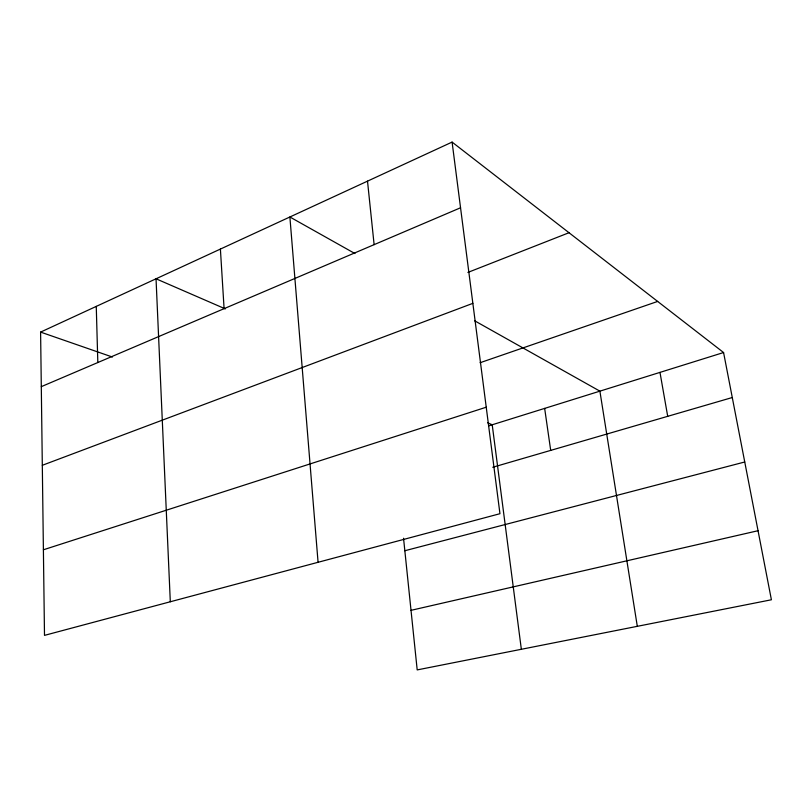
<?xml version="1.0" encoding="UTF-8"?>
<svg xmlns="http://www.w3.org/2000/svg" width="812" height="812" viewBox="0 0 812 812"><rect width="100%" height="100%" fill="white"/><g stroke="black" fill="none" stroke-linecap="round" stroke-linejoin="round"><path stroke-width="1.22" d="M452.091 142.09L499.948 513.702L44.498 635.37L40.6 332.098L452.091 142.09L723.573 352.53L771.4 599.774L417.195 669.91L403.544 538.244M41.3 386.654L460.556 207.77M467.885 272.426L569.009 232.719M42.315 465.296L472.858 303.343M480.075 362.72L657.659 301.425M43.391 549.785L486.236 407.208M488.662 425.884L723.573 352.53M492.742 467.265L732.282 397.525M404.843 550.739L744.746 461.987M411.024 610.33L758.043 530.713M40.6 332.098L112.432 357.036M225.35 308.895L156.036 278.79L170.307 601.763M487.626 422.778L492.214 424.777L521.345 649.285M354.945 253.547L289.884 216.987L318.071 562.29M474.563 320.74L599.895 391.151L637.308 626.326M659.983 372.383L667.708 416.333M544.659 408.395L550.698 450.386M367.511 181.147L374.119 244.656M220.397 249.071L224.092 308.661M96.263 306.388L97.826 362.538"/></g></svg>
